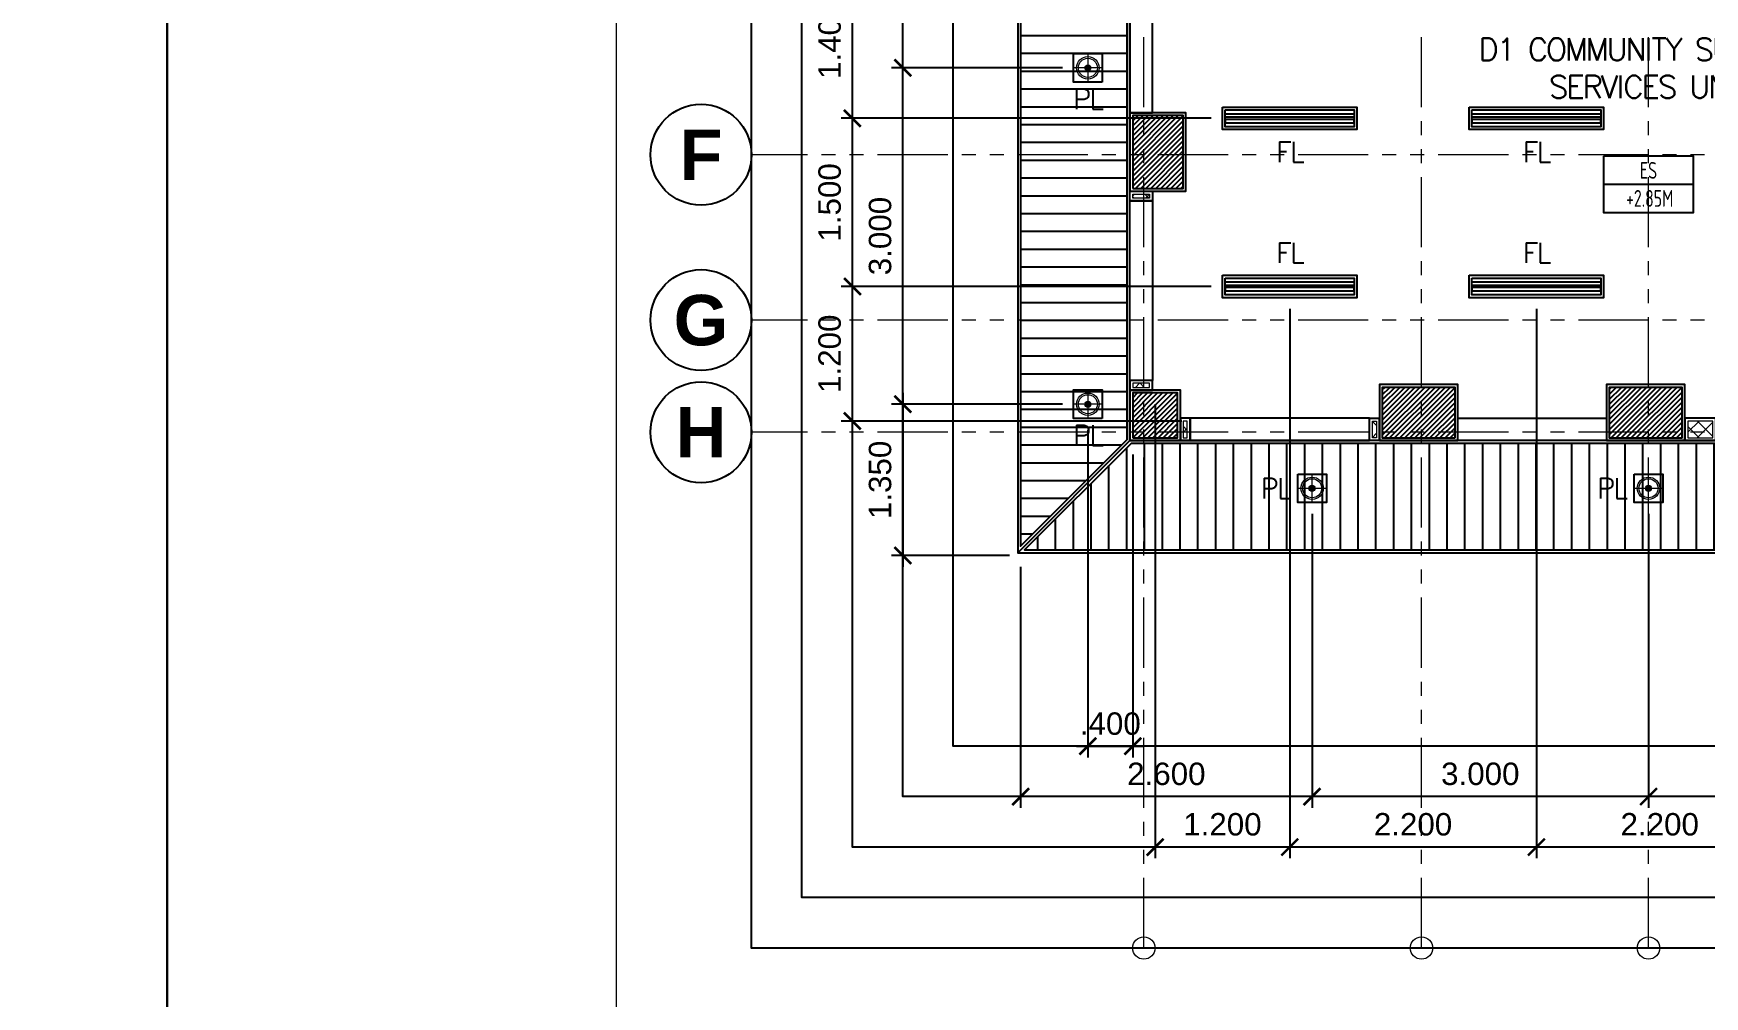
# Model space of a CAD drawing. Header units: metres. Extents: x -12400 to 1, y 0 to 106422.
# Drawn here: x -12249.06 to -12234.15, y 106331.7 to 106340.29 of the extents above; entities that cross this region are included whole.
import ezdxf
from ezdxf.enums import TextEntityAlignment as Align

# ---------------------------------------------------------------- set-up
doc = ezdxf.new("R2010")
doc.units = ezdxf.units.M
doc.header["$PDMODE"] = 35
doc.linetypes.add('CENTER', pattern=[2, 1.25, -0.25, 0.25, -0.25])
doc.linetypes.add('PHANTOM2', pattern=[1.25, 0.625, -0.125, 0.125, -0.125, 0.125, -0.125])
for name, color, linetype, lineweight in [('A-DIM-100', 8, 'Continuous', 0), ('DIM 001', 251, 'Continuous', 13), ('HATCH', 250, 'Continuous', 5), ('LAYOUT', 1, 'Continuous', 20), ('LF 001', 51, 'Continuous', 20), ('TBLOCK-BORDER-OUTSIDE', 240, 'Continuous', 0)]:
    doc.layers.add(name, color=color, linetype=linetype, lineweight=lineweight)
for name, color, linetype in [('C-SCHED', 1, 'Continuous'), ('E_FIX_LIGHT1', 2, 'Continuous'), ('lighting', 1, 'Continuous'), ('S-GRID', 155, 'Continuous'), ('stone', 15, 'Continuous'), ('txt', 2, 'Continuous')]:
    doc.layers.add(name, color=color, linetype=linetype)
doc.layers.add('GUIDELINES', color=206, linetype='Continuous', plot=False)
doc.styles.add('architxt', font='architxt.shx', dxfattribs={"width": 0.8})
doc.styles.add('DIMTXT-100', font='arial.ttf')
doc.styles.add('sans serif', font='sanssb__.ttf')
doc.styles.add('swis721', font='swiss.ttf')
doc.styles.add('T.25', font='romans.shx', dxfattribs={"height": 0.2})
doc.dimstyles.new('D-100', dxfattribs={"dimtxt": 0.2, "dimasz": 0.15, "dimexe": 0.1, "dimexo": 0.1, "dimgap": 0.1, "dimtad": 1, "dimdec": 3, "dimzin": 4, "dimdsep": 46, "dimtxsty": 'DIMTXT-100', "dimblk": 'ARCHTICK', "dimcen": 0.2, "dimdle": 0.1, "dimclrd": 8, "dimclre": 8, "dimclrt": 2, "dimadec": 0, "dimazin": 1, "dimtfac": 1, "dimtdec": 3, "dimtofl": 0, "dimtmove": 2, "dimatfit": 3, "dimfxl": 1, "dimarcsym": 0})
doc.dimstyles.new('DIM 200', dxfattribs={"dimtxt": 200, "dimasz": 1, "dimexe": 0, "dimexo": 40, "dimgap": 50, "dimtad": 1, "dimtoh": 1, "dimdec": 0, "dimlfac": 2, "dimtxsty": 'swis721', "dimblk": 'CIR', "dimcen": 0, "dimclrd": 155, "dimclre": 155, "dimclrt": 4, "dimadec": 0, "dimazin": 0, "dimtfac": 1, "dimtdec": 0, "dimtix": 1, "dimtmove": 1, "dimatfit": 3, "dimldrblk": 'CIR', "dimfxl": 0, "dimarcsym": 0})

# ---------------------------------------------------------------- blocks, each defined once
blk = doc.blocks.new('CIR')
at = {"color": 4}
blk.add_circle((0, 0), 50, dxfattribs=at)
blk = doc.blocks.new('grid_designation')
blk.add_circle((0, 500), 500)
at = {"color": 3, "style": 'sans serif'}
blk.add_attdef('A', text='', height=471, dxfattribs=at).set_placement((0, 500), align=Align.MIDDLE_CENTER)
blk = doc.blocks.new('*U1777')
at = {"layer": 'HATCH'}
h = blk.add_hatch(dxfattribs=at)
h.set_pattern_fill('ANSI37', color=256, scale=0.03, angle=-180)
h.set_pattern_definition([(225, (-0.8125000000049447, 0), (0.06735192090801863, -0.06735192090801868), []), (314.9999999999999, (-0.8125000000049447, 0), (0.06735192090801868, 0.06735192090801861), [])])
h.paths.add_polyline_path([(0.02500000000873115, 0.1749999999883585), (0.02500000000873115, 0.02499999999417923), (0.2500000000005122, 0.02499999999417923), (0.2500000000005122, 0.1749999999883585)])
blk.add_lwpolyline([(0, 0.1999999999825377), (0, 0), (0.2749999999946914, 0), (0.2749999999946914, 0.1999999999825377)], close=True)
blk.add_lwpolyline([(0.02500000000873115, 0.1749999999883585), (0.02500000000873115, 0.02499999999417923), (0.2500000000005122, 0.02499999999417923), (0.2500000000005122, 0.1749999999883585)], close=True, dxfattribs=at)
blk = doc.blocks.new('*U1772')
at = {"layer": 'HATCH'}
h = blk.add_hatch(dxfattribs=at)
h.set_pattern_fill('ANSI37', color=256, scale=0.03, angle=-180)
h.set_pattern_definition([(225, (-1.000384623513239, 0), (0.06735192090801863, -0.06735192090801868), []), (314.9999999999999, (-1.000384623513239, 0), (0.06735192090801868, 0.06735192090801861), [])])
h.paths.add_polyline_path([(0.02500000000873115, 0.1749999999883585), (0.02500000000873115, 0.02499999999417923), (0.0621153764922181, 0.02499999999417923), (0.0621153764922181, 0.1749999999883585)])
blk.add_lwpolyline([(0, 0.1999999999825377), (0, 0), (0.08711537648639733, 0), (0.08711537648639733, 0.1999999999825377)], close=True)
blk.add_lwpolyline([(0.02500000000873115, 0.1749999999883585), (0.02500000000873115, 0.02499999999417923), (0.0621153764922181, 0.02499999999417923), (0.0621153764922181, 0.1749999999883585)], close=True, dxfattribs=at)
blk = doc.blocks.new('2FCOLUMNS')
h = blk.add_hatch()
h.set_pattern_fill('ANSI31', color=8, scale=0.01)
h.set_pattern_definition([(45, (12128.21296792571, -106237.5702236537), (-0.02245064030267288, 0.02245064030267288), [])])
h.paths.add_polyline_path([(0.02499999999599822, 18.02499999999418), (0.4749999999967258, 18.02499999999418), (0.4749999999967258, 18.67500000000291), (0.02499999999599822, 18.67500000000291)])
h.paths.add_polyline_path([(4.924999999997453, 18.67500000000291), (4.924999999997453, 18.22499999999127), (4.274999999997817, 18.22499999999127), (4.274999999997817, 18.67500000000291)])
h.paths.add_polyline_path([(9.174999999997453, 18.02499999999418), (8.724999999996726, 18.02499999999418), (8.724999999996726, 18.67500000000291), (9.174999999997453, 18.67500000000291)])
h.paths.add_polyline_path([(13.42499999999745, 17.52499999999418), (13.42499999999745, 17.97500000000582), (12.77499999999782, 17.97500000000582), (12.77499999999782, 17.52499999999418)])
h.paths.add_polyline_path([(17.024999999996, 18.02499999999418), (17.47499999999673, 18.02499999999418), (17.47499999999673, 18.67500000000291), (17.024999999996, 18.67500000000291)])
h.paths.add_polyline_path([(21.274999999996, 18.67500000000291), (21.274999999996, 18.22499999999127), (21.92499999999563, 18.22499999999127), (21.92499999999563, 18.67500000000291)])
h.paths.add_polyline_path([(26.17499999999563, 18.02499999999418), (25.72499999999491, 18.02499999999418), (25.72499999999491, 18.67500000000291), (26.17499999999563, 18.67500000000291)])
h.paths.add_polyline_path([(26.17499999999563, 13.27499999999418), (25.72499999999491, 13.27499999999418), (25.72499999999491, 13.92500000000291), (26.17499999999563, 13.92500000000291)])
h.paths.add_polyline_path([(21.37499999999636, 13.27499999999418), (21.82499999999709, 13.27499999999418), (21.82499999999709, 13.92500000000291), (21.37499999999636, 13.92500000000291)])
h.paths.add_polyline_path([(17.024999999996, 13.27499999999418), (17.47499999999673, 13.27499999999418), (17.47499999999673, 13.92500000000291), (17.024999999996, 13.92500000000291)])
h.paths.add_polyline_path([(12.92499999999563, 13.27499999999418), (13.32499999999709, 13.27499999999418), (13.32499999999709, 13.67500000000291), (12.92499999999563, 13.67500000000291)])
h.paths.add_polyline_path([(9.174999999997453, 13.27499999999418), (8.724999999996726, 13.27499999999418), (8.724999999996726, 13.92500000000291), (9.174999999997453, 13.92500000000291)])
h.paths.add_polyline_path([(4.82499999999709, 13.27499999999418), (4.374999999996362, 13.27499999999418), (4.374999999996362, 13.92500000000291), (4.82499999999709, 13.92500000000291)])
h.paths.add_polyline_path([(0.02499999999599822, 13.27499999999418), (0.4749999999967258, 13.27499999999418), (0.4749999999967258, 13.92500000000291), (0.02499999999599822, 13.92500000000291)])
h.paths.add_polyline_path([(0.02499999999599822, 9.02499999999418), (0.4749999999967258, 9.02499999999418), (0.4749999999967258, 9.67500000000291), (0.02499999999599822, 9.67500000000291)])
h.paths.add_polyline_path([(9.174999999997453, 9.02499999999418), (8.724999999996726, 9.02499999999418), (8.724999999996726, 9.67500000000291), (9.174999999997453, 9.67500000000291)])
h.paths.add_polyline_path([(17.024999999996, 9.02499999999418), (17.47499999999673, 9.02499999999418), (17.47499999999673, 9.67500000000291), (17.024999999996, 9.67500000000291)])
h.paths.add_polyline_path([(26.17499999999563, 9.02499999999418), (25.72499999999491, 9.02499999999418), (25.72499999999491, 9.67500000000291), (26.17499999999563, 9.67500000000291)])
h.paths.add_polyline_path([(26.17499999999563, 4.774999999994179), (25.72499999999491, 4.774999999994179), (25.72499999999491, 5.42500000000291), (26.17499999999563, 5.42500000000291)])
h.paths.add_polyline_path([(21.82499999999709, 4.774999999994179), (21.37499999999636, 4.774999999994179), (21.37499999999636, 5.42500000000291), (21.82499999999709, 5.42500000000291)])
h.paths.add_polyline_path([(17.024999999996, 4.774999999994179), (17.47499999999673, 4.774999999994179), (17.47499999999673, 5.42500000000291), (17.024999999996, 5.42500000000291)])
h.paths.add_polyline_path([(13.32499999999709, 4.774999999994179), (12.87499999999636, 4.774999999994179), (12.87499999999636, 5.42500000000291), (13.32499999999709, 5.42500000000291)])
h.paths.add_polyline_path([(9.174999999997453, 4.774999999994179), (8.724999999996726, 4.774999999994179), (8.724999999996726, 5.42500000000291), (9.174999999997453, 5.42500000000291)])
h.paths.add_polyline_path([(4.374999999996362, 4.774999999994179), (4.82499999999709, 4.774999999994179), (4.82499999999709, 5.42500000000291), (4.374999999996362, 5.42500000000291)])
h.paths.add_polyline_path([(0.02499999999599822, 4.774999999994179), (0.4749999999967258, 4.774999999994179), (0.4749999999967258, 5.42500000000291), (0.02499999999599822, 5.42500000000291)])
h.paths.add_polyline_path([(0.02499999999599822, 2.25), (0.4749999999967258, 2.25), (0.4749999999967258, 2.900000000008731), (0.02499999999599822, 2.900000000008731)])
h.paths.add_polyline_path([(0.0249999999996362, 0.02499999999417923), (0.4250000000010914, 0.02499999999417923), (0.4250000000010914, 0.4250000000029104), (0.0249999999996362, 0.4250000000029104)])
h.paths.add_polyline_path([(2.899999999997817, 0.02500000000873115), (2.899999999997817, 0.4750000000203727), (2.249999999998181, 0.4750000000203727), (2.249999999998181, 0.02500000000873115)])
h.paths.add_polyline_path([(4.924999999997453, 0.02500000000873115), (4.924999999997453, 0.4750000000203727), (4.274999999997817, 0.4750000000203727), (4.274999999997817, 0.02500000000873115)])
h.paths.add_polyline_path([(9.174999999997453, 0.02500000000873115), (8.724999999996726, 0.02500000000873115), (8.724999999996726, 0.6750000000174623), (9.174999999997453, 0.6750000000174623)])
h.paths.add_polyline_path([(13.42499999999745, 1.025000000008731), (13.42499999999745, 1.475000000020373), (12.77499999999782, 1.475000000020373), (12.77499999999782, 1.025000000008731)])
h.paths.add_polyline_path([(17.024999999996, 0.02500000000873115), (17.47499999999673, 0.02500000000873115), (17.47499999999673, 0.6750000000174623), (17.024999999996, 0.6750000000174623)])
h.paths.add_polyline_path([(21.274999999996, 0.02500000000873115), (21.274999999996, 0.4750000000203727), (21.92499999999563, 0.4750000000203727), (21.92499999999563, 0.02500000000873115)])
h.paths.add_polyline_path([(26.17499999999563, 0.02500000000873115), (25.72499999999491, 0.02500000000873115), (25.72499999999491, 0.6750000000174623), (26.17499999999563, 0.6750000000174623)])
at = {"color": 7}
for points in [[(-3.637978807091713e-12, 2.225000000005821), (0.499999999996362, 2.225000000005821), (0.499999999996362, 2.92500000000291), (-3.637978807091713e-12, 2.92500000000291)], [(0, 0), (0.4500000000007276, 0), (0.4500000000007276, 0.4499999999970896), (0, 0.4499999999970896)], [(2.924999999997453, 1.455191522836685e-11), (2.924999999997453, 0.5000000000145519), (2.224999999996726, 0.5000000000145519), (2.224999999996726, 1.455191522836685e-11)], [(4.94999999999709, 1.455191522836685e-11), (4.94999999999709, 0.5000000000145519), (4.249999999996362, 0.5000000000145519), (4.249999999996362, 1.455191522836685e-11)]]:
    blk.add_lwpolyline(points, close=True, dxfattribs=at)
at = {"layer": 'stone', "color": 5}
for points in [[(0.02499999999599822, 2.25), (0.4749999999967258, 2.25), (0.4749999999967258, 2.900000000008731), (0.02499999999599822, 2.900000000008731)], [(2.899999999997817, 0.02500000000873115), (2.899999999997817, 0.4750000000203727), (2.249999999998181, 0.4750000000203727), (2.249999999998181, 0.02500000000873115)], [(4.924999999997453, 0.02500000000873115), (4.924999999997453, 0.4750000000203727), (4.274999999997817, 0.4750000000203727), (4.274999999997817, 0.02500000000873115)], [(0.0249999999996362, 0.02499999999417923), (0.4250000000010914, 0.02499999999417923), (0.4250000000010914, 0.4250000000029104), (0.0249999999996362, 0.4250000000029104)]]:
    blk.add_lwpolyline(points, close=True, dxfattribs=at)
blk = doc.blocks.new('LEDPENDANTLT')
at = {"color": 1}
for points in [[(0, 0.1999999999970896), (1.200000000000728, 0.1999999999970896), (1.200000000000728, 0), (0, 0)], [(0.02499999999417923, 0.1750000000029104), (1.175000000006548, 0.1750000000029104), (1.175000000006548, 0.02499999999417923), (0.02499999999417923, 0.02499999999417923)]]:
    blk.add_lwpolyline(points, close=True, dxfattribs=at)
at = {"color": 2}
for points in [[(1.174999999995634, 0.1100000000005821), (0.02499999999417923, 0.1100000000005821), (0.02499999999417923, 0.1399999999994179), (1.174999999995634, 0.1399999999994179)], [(1.174999999995634, 0.09000000001105946), (0.02499999999417923, 0.09000000001105946), (0.02499999999417923, 0.06000000001222361), (1.174999999995634, 0.06000000001222361)]]:
    blk.add_lwpolyline(points, close=True, dxfattribs=at)
blk = doc.blocks.new('L1')
at = {"layer": 'LF 001', "lineweight": 20, "ltscale": 1500}
h = blk.add_hatch(color=256, dxfattribs=at)
edge = h.paths.add_edge_path()
edge.add_arc((1.13686837721616e-13, -1.13686837721616e-13), 0.0318958546358772, 0, 360)
at = {"layer": 'LF 001', "ltscale": 1500}
blk.add_lwpolyline([(-0.09999999999990905, -1.13686837721616e-13, -1), (0.1000000000000227, -1.13686837721616e-13, -1)], format="xyb", close=True, dxfattribs=at)
at = {"layer": 'LF 001', "color": 76, "lineweight": 18, "ltscale": 1500}
for points in [[(1.13686837721616e-13, 0.1499999999997499), (1.13686837721616e-13, -0.1500000000000909)], [(-0.1499999999999773, -1.13686837721616e-13), (0.1500000000000909, -1.13686837721616e-13)]]:
    blk.add_lwpolyline(points, dxfattribs=at)
at = {"layer": 'LF 001', "lineweight": 20, "ltscale": 1500}
blk.add_circle((1.13686837721616e-13, -1.13686837721616e-13), 0.0318958546358772, dxfattribs=at)
blk = doc.blocks.new('LO')
at = {"layer": 'LAYOUT', "xscale": 1000, "yscale": 1000, "zscale": 1000}
blk.add_blockref('L1', (0, 0), dxfattribs=at)
blk = doc.blocks.new('*U1960')
at = {"layer": 'LF 001', "ltscale": 1500}
blk.add_circle((0, -3.995415109869782e-14), 0.0998520709958535, dxfattribs=at)
at = {"layer": 'lighting', "xscale": 0.0008492979043710491, "yscale": 0.0008492979043710491, "zscale": 0.0008492979043710491}
blk.add_blockref('LO', (0, -3.995415109869782e-14), dxfattribs=at)
blk = doc.blocks.new('RCP_2F')
h = blk.add_hatch()
h.set_pattern_fill('ANSI31', color=8, scale=0.05, angle=135)
h.set_pattern_definition([(180, (0, 0), (-1.387778780781446e-17, -0.15875), [])])
h.paths.add_polyline_path([(-12128.23796792571, 106309.9525612784), (-12129.18796792572, 106310.9025612784), (-12129.18796792572, 106290.3232719565), (-12128.23796792571, 106291.2732719565)])
h = blk.add_hatch()
h.set_pattern_fill('ANSI31', color=8, scale=0.05, angle=45)
h.set_pattern_definition([(90, (0, 0), (-0.15875, 0), [])])
h.paths.add_polyline_path([(-12119.03796792571, 106291.2379166175), (-12128.20261258666, 106291.2379166174), (-12129.15261258667, 106290.2879166174), (-12119.03796792571, 106290.2879166174)])
at = {"color": 1}
for points in [[(-12128.21296792572, 106309.9629166174), (-12129.21296792572, 106310.9629166174), (-12129.21296792572, 106290.2629166174), (-12128.21296792571, 106291.2629166174)], [(-12128.21296792572, 106294.1879166174), (-12128.01296792573, 106294.1879166174), (-12128.01296792573, 106296.0129166174), (-12128.21296792572, 106296.0129166174)], [(-12128.46057324005, 106294.4605219318), (-12128.71536261136, 106294.4605219318), (-12128.71536261136, 106294.7153113031), (-12128.46057324005, 106294.7153113031)], [(-12128.21296792572, 106293.4004166178), (-12128.01296792573, 106293.4004166178), (-12128.01296792573, 106291.8004166164), (-12128.21296792572, 106291.8004166164)], [(-12128.46057324005, 106291.4605219318), (-12128.71536261136, 106291.4605219318), (-12128.71536261136, 106291.7153113031), (-12128.46057324005, 106291.7153113031)], [(-12127.67585254923, 106291.2629166174), (-12126.07585254782, 106291.2629166174), (-12126.07585254782, 106291.4629166174), (-12127.67585254923, 106291.4629166174)], [(-12123.96296792572, 106291.2629166174), (-12125.28796792571, 106291.2629166174), (-12125.28796792571, 106291.4629166174), (-12123.96296792572, 106291.4629166174)], [(-12126.71536261137, 106290.9653113031), (-12126.46057324006, 106290.9653113031), (-12126.46057324006, 106290.7105219318), (-12126.71536261137, 106290.7105219318)], [(-12123.71536261137, 106290.9653113031), (-12123.46057324006, 106290.9653113031), (-12123.46057324006, 106290.7105219318), (-12123.71536261137, 106290.7105219318)]]:
    blk.add_lwpolyline(points, close=True, dxfattribs=at)
at = {"color": 8}
for points in [[(-12128.23796792571, 106309.9525612784), (-12129.18796792572, 106310.9025612784), (-12129.18796792572, 106290.3232719565), (-12128.23796792571, 106291.2732719565)], [(-12119.03796792571, 106291.2379166175), (-12128.20261258666, 106291.2379166174), (-12129.15261258667, 106290.2879166174), (-12119.03796792571, 106290.2879166174)]]:
    blk.add_lwpolyline(points, close=True, dxfattribs=at)
at = {"color": 1}
for points in [[(-12128.21296792571, 106291.2629166174), (-12129.21296792572, 106290.2629166174)], [(-12119.01296792572, 106291.2629166174), (-12128.21296792571, 106291.2629166174), (-12129.21296792572, 106290.2629166174), (-12119.01296792572, 106290.2629166174), (-12119.01296792572, 106291.2629166174)]]:
    blk.add_lwpolyline(points, dxfattribs=at)
for name, p in [('2FCOLUMNS', (-12128.21296792571, 106291.2629166174)), ('LEDPENDANTLT', (-12127.38796792574, 106294.0379166174)), ('LEDPENDANTLT', (-12125.18796792574, 106294.0379166174)), ('LEDPENDANTLT', (-12127.38796792574, 106292.5379166174)), ('LEDPENDANTLT', (-12125.18796792574, 106292.5379166174)), ('*U1772', (-12127.76296792572, 106291.2629166174)), ('*U1777', (-12123.26296792572, 106291.2629166174))]:
    blk.add_blockref(name, p)
at = {"xscale": -1, "rotation": 90}
blk.add_blockref('*U1772', (-12128.01296792573, 106293.4875319943), dxfattribs=at)
at = {"rotation": 90}
blk.add_blockref('*U1772', (-12128.01296792573, 106291.7133012399), dxfattribs=at)
at = {"xscale": -1}
blk.add_blockref('*U1772', (-12125.98873717133, 106291.2629166174), dxfattribs=at)
at = {"layer": 'E_FIX_LIGHT1'}
for p, rotation in [((-12128.58796792571, 106294.5879166174), 270), ((-12128.58796792571, 106291.5879166174), 270), ((-12126.58796792571, 106290.8379166174), 90), ((-12123.58796792571, 106290.8379166174), 90)]:
    blk.add_blockref('*U1960', p, dxfattribs=dict(at, rotation=rotation))
at = {"layer": 'txt', "color": 6, "linetype": 'Continuous', "char_height": 0.18, "attachment_point": 5, "style": 'T.25'}
for s, insert in [('{\\T0.9;PL}', (-12128.58796792571, 106294.3105219318)), ('{\\T0.9;FL}', (-12126.78796792574, 106293.8379166174)), ('{\\T0.9;FL}', (-12124.58796792574, 106293.8379166174)), ('{\\T0.9;FL}', (-12126.78796792574, 106292.9379166174)), ('{\\T0.9;FL}', (-12124.58796792574, 106292.9379166175)), ('{\\T0.9;PL}', (-12128.58796792571, 106291.3105219318)), ('{\\T0.9;PL}', (-12126.91536261137, 106290.8379166174)), ('{\\T0.9;PL}', (-12123.91536261137, 106290.8379166174))]:
    blk.add_mtext_dynamic_manual_height_columns(s, width=0.6453045245441018, gutter_width=0.001, heights=[0], dxfattribs=dict(at, insert=insert))
blk = doc.blocks.new('_ArchTick')
at = {"color": 0, "linetype": 'ByBlock', "const_width": 0.15}
blk.add_lwpolyline([(-0.5, -0.5), (0.5, 0.5)], dxfattribs=at)
blk = doc.blocks.new('*D700')
at = {"layer": 'DEFPOINTS', "color": 0, "transparency": 16777216}
for p in [(-12235.65441529416, 106337.9365394432), (-12233.45441529416, 106337.9365394432), (-12235.65441529416, 106333.0365394432)]:
    blk.add_point(p, dxfattribs=at)
at = {"layer": 'DIM 001', "color": 8, "lineweight": -2, "transparency": 16777216}
for p, q in [((-12235.65441529416, 106337.8365394432), (-12235.65441529416, 106332.9365394432)), ((-12233.45441529416, 106337.8365394432), (-12233.45441529416, 106332.9365394432)), ((-12233.35441529416, 106333.0365394432), (-12235.75441529416, 106333.0365394432))]:
    blk.add_line(p, q, dxfattribs=at)
at = {"layer": 'DIM 001', "color": 8, "lineweight": -2, "transparency": 16777216, "xscale": 0.15, "yscale": 0.15, "zscale": 0.15, "rotation": 180}
blk.add_blockref('_ArchTick', (-12235.65441529416, 106333.0365394432), dxfattribs=at)
at = {"layer": 'DIM 001', "color": 8, "lineweight": -2, "transparency": 16777216, "xscale": 0.15, "yscale": 0.15, "zscale": 0.15}
blk.add_blockref('_ArchTick', (-12233.45441529416, 106333.0365394432), dxfattribs=at)
at = {"layer": 'DIM 001', "color": 2, "transparency": 16777216, "insert": (-12234.55441529416, 106333.2386540407), "char_height": 0.2, "attachment_point": 5, "style": 'DIMTXT-100'}
blk.add_mtext('2.200', dxfattribs=at)
blk = doc.blocks.new('*D701')
at = {"layer": 'DEFPOINTS', "color": 0, "transparency": 16777216}
for p in [(-12237.85441529416, 106337.9365394432), (-12235.65441529416, 106337.9365394432), (-12237.85441529416, 106333.0365394432)]:
    blk.add_point(p, dxfattribs=at)
at = {"layer": 'DIM 001', "color": 8, "lineweight": -2, "transparency": 16777216}
for p, q in [((-12237.85441529416, 106337.8365394432), (-12237.85441529416, 106332.9365394432)), ((-12235.65441529416, 106337.8365394432), (-12235.65441529416, 106332.9365394432)), ((-12235.55441529416, 106333.0365394432), (-12237.95441529416, 106333.0365394432))]:
    blk.add_line(p, q, dxfattribs=at)
at = {"layer": 'DIM 001', "color": 8, "lineweight": -2, "transparency": 16777216, "xscale": 0.15, "yscale": 0.15, "zscale": 0.15, "rotation": 180}
blk.add_blockref('_ArchTick', (-12237.85441529416, 106333.0365394432), dxfattribs=at)
at = {"layer": 'DIM 001', "color": 8, "lineweight": -2, "transparency": 16777216, "xscale": 0.15, "yscale": 0.15, "zscale": 0.15}
blk.add_blockref('_ArchTick', (-12235.65441529416, 106333.0365394432), dxfattribs=at)
at = {"layer": 'DIM 001', "color": 2, "transparency": 16777216, "insert": (-12236.75441529416, 106333.2386540407), "char_height": 0.2, "attachment_point": 5, "style": 'DIMTXT-100'}
blk.add_mtext('2.200', dxfattribs=at)
blk = doc.blocks.new('*D702')
at = {"layer": 'DEFPOINTS', "color": 0, "transparency": 16777216}
for p in [(-12237.85441529416, 106337.9365394432), (-12239.05441529416, 106337.0869240656), (-12239.05441529416, 106333.0365394432)]:
    blk.add_point(p, dxfattribs=at)
at = {"layer": 'DIM 001', "color": 8, "lineweight": -2, "transparency": 16777216}
for p, q in [((-12237.85441529416, 106337.8365394432), (-12237.85441529416, 106332.9365394432)), ((-12239.05441529416, 106336.9869240656), (-12239.05441529416, 106332.9365394432)), ((-12237.75441529416, 106333.0365394432), (-12239.15441529416, 106333.0365394432))]:
    blk.add_line(p, q, dxfattribs=at)
at = {"layer": 'DIM 001', "color": 8, "lineweight": -2, "transparency": 16777216, "xscale": 0.15, "yscale": 0.15, "zscale": 0.15, "rotation": 180}
blk.add_blockref('_ArchTick', (-12239.05441529416, 106333.0365394432), dxfattribs=at)
at = {"layer": 'DIM 001', "color": 8, "lineweight": -2, "transparency": 16777216, "xscale": 0.15, "yscale": 0.15, "zscale": 0.15}
blk.add_blockref('_ArchTick', (-12237.85441529416, 106333.0365394432), dxfattribs=at)
at = {"layer": 'DIM 001', "color": 2, "transparency": 16777216, "insert": (-12238.45441529416, 106333.2386540407), "char_height": 0.2, "attachment_point": 5, "style": 'DIMTXT-100'}
blk.add_mtext('1.200', dxfattribs=at)
blk = doc.blocks.new('*D703')
at = {"layer": 'DEFPOINTS', "color": 0, "transparency": 16777216}
for p in [(-12241.75441529414, 106338.0365394432), (-12238.45441529417, 106338.0365394432), (-12238.71729991766, 106336.8365394432)]:
    blk.add_point(p, dxfattribs=at)
at = {"layer": 'DIM 001', "color": 8, "lineweight": -2, "transparency": 16777216}
for p, q in [((-12238.55441529417, 106338.0365394432), (-12241.85441529414, 106338.0365394432)), ((-12241.75441529414, 106336.7365394432), (-12241.75441529414, 106338.1365394432)), ((-12238.81729991766, 106336.8365394432), (-12241.85441529414, 106336.8365394432))]:
    blk.add_line(p, q, dxfattribs=at)
at = {"layer": 'DIM 001', "color": 8, "lineweight": -2, "transparency": 16777216, "xscale": 0.15, "yscale": 0.15, "zscale": 0.15}
for p, rotation in [((-12241.75441529414, 106338.0365394432), 90), ((-12241.75441529414, 106336.8365394432), 270)]:
    blk.add_blockref('_ArchTick', p, dxfattribs=dict(at, rotation=rotation))
at = {"layer": 'DIM 001', "color": 2, "transparency": 16777216, "insert": (-12241.95652989165, 106337.4365394432), "char_height": 0.2, "attachment_point": 5, "rotation": 90, "style": 'DIMTXT-100'}
blk.add_mtext('1.200', dxfattribs=at)
blk = doc.blocks.new('*D704')
at = {"layer": 'DEFPOINTS', "color": 0, "transparency": 16777216}
for p in [(-12241.75441529415, 106339.5365394432), (-12238.45441529417, 106339.5365394432), (-12238.45441529417, 106338.0365394432)]:
    blk.add_point(p, dxfattribs=at)
at = {"layer": 'DIM 001', "color": 8, "lineweight": -2, "transparency": 16777216}
for p, q in [((-12238.55441529417, 106339.5365394432), (-12241.85441529415, 106339.5365394432)), ((-12241.75441529415, 106337.9365394432), (-12241.75441529415, 106339.6365394432)), ((-12238.55441529417, 106338.0365394432), (-12241.85441529415, 106338.0365394432))]:
    blk.add_line(p, q, dxfattribs=at)
at = {"layer": 'DIM 001', "color": 8, "lineweight": -2, "transparency": 16777216, "xscale": 0.15, "yscale": 0.15, "zscale": 0.15}
for p, rotation in [((-12241.75441529415, 106339.5365394432), 90), ((-12241.75441529415, 106338.0365394432), 270)]:
    blk.add_blockref('_ArchTick', p, dxfattribs=dict(at, rotation=rotation))
at = {"layer": 'DIM 001', "color": 2, "transparency": 16777216, "insert": (-12241.95652989166, 106338.7865394432), "char_height": 0.2, "attachment_point": 5, "rotation": 90, "style": 'DIMTXT-100'}
blk.add_mtext('1.500', dxfattribs=at)
blk = doc.blocks.new('*D705')
at = {"layer": 'DEFPOINTS', "color": 0, "transparency": 16777216}
for p in [(-12241.75441529415, 106340.9365394432), (-12237.95441529416, 106340.9365394432), (-12238.45441529417, 106339.5365394432)]:
    blk.add_point(p, dxfattribs=at)
at = {"layer": 'DIM 001', "color": 8, "lineweight": -2, "transparency": 16777216}
for p, q in [((-12241.75441529415, 106339.4365394432), (-12241.75441529415, 106341.0365394432)), ((-12238.05441529416, 106340.9365394432), (-12241.85441529415, 106340.9365394432)), ((-12238.55441529417, 106339.5365394432), (-12241.85441529415, 106339.5365394432))]:
    blk.add_line(p, q, dxfattribs=at)
at = {"layer": 'DIM 001', "color": 8, "lineweight": -2, "transparency": 16777216, "xscale": 0.15, "yscale": 0.15, "zscale": 0.15}
for p, rotation in [((-12241.75441529415, 106340.9365394432), 90), ((-12241.75441529415, 106339.5365394432), 270)]:
    blk.add_blockref('_ArchTick', p, dxfattribs=dict(at, rotation=rotation))
at = {"layer": 'DIM 001', "color": 2, "transparency": 16777216, "insert": (-12241.95652989167, 106340.2365394432), "char_height": 0.2, "attachment_point": 5, "rotation": 90, "style": 'DIMTXT-100'}
blk.add_mtext('1.400', dxfattribs=at)
blk = doc.blocks.new('*D772')
at = {"layer": 'DEFPOINTS', "color": 0, "transparency": 16777216}
for p in [(-12241.30441529414, 106339.9865394432), (-12239.78180997979, 106339.9865394432), (-12239.78180997979, 106336.9865394432)]:
    blk.add_point(p, dxfattribs=at)
at = {"layer": 'DIM 001', "color": 8, "lineweight": -2, "transparency": 16777216}
for p, q in [((-12239.88180997979, 106339.9865394432), (-12241.40441529414, 106339.9865394432)), ((-12241.30441529414, 106336.8865394432), (-12241.30441529414, 106340.0865394432)), ((-12239.88180997979, 106336.9865394432), (-12241.40441529414, 106336.9865394432))]:
    blk.add_line(p, q, dxfattribs=at)
at = {"layer": 'DIM 001', "color": 8, "lineweight": -2, "transparency": 16777216, "xscale": 0.15, "yscale": 0.15, "zscale": 0.15}
for p, rotation in [((-12241.30441529414, 106339.9865394432), 90), ((-12241.30441529414, 106336.9865394432), 270)]:
    blk.add_blockref('_ArchTick', p, dxfattribs=dict(at, rotation=rotation))
at = {"layer": 'DIM 001', "color": 2, "transparency": 16777216, "insert": (-12241.50659810448, 106338.4865394432), "char_height": 0.2, "attachment_point": 5, "rotation": 90, "style": 'DIMTXT-100'}
blk.add_mtext('3.000', dxfattribs=at)
blk = doc.blocks.new('*D773')
at = {"layer": 'DEFPOINTS', "color": 0, "transparency": 16777216}
for p in [(-12241.30441529415, 106342.9865394432), (-12239.78180997979, 106342.9865394432), (-12239.78180997979, 106339.9865394432)]:
    blk.add_point(p, dxfattribs=at)
at = {"layer": 'DIM 001', "color": 8, "lineweight": -2, "transparency": 16777216}
for p, q in [((-12241.30441529415, 106339.8865394432), (-12241.30441529415, 106343.0865394432)), ((-12239.88180997979, 106342.9865394432), (-12241.40441529415, 106342.9865394432)), ((-12239.88180997979, 106339.9865394432), (-12241.40441529415, 106339.9865394432))]:
    blk.add_line(p, q, dxfattribs=at)
at = {"layer": 'DIM 001', "color": 8, "lineweight": -2, "transparency": 16777216, "xscale": 0.15, "yscale": 0.15, "zscale": 0.15}
for p, rotation in [((-12241.30441529415, 106342.9865394432), 90), ((-12241.30441529415, 106339.9865394432), 270)]:
    blk.add_blockref('_ArchTick', p, dxfattribs=dict(at, rotation=rotation))
at = {"layer": 'DIM 001', "color": 2, "transparency": 16777216, "insert": (-12241.50659810448, 106341.4865394432), "char_height": 0.2, "attachment_point": 5, "rotation": 90, "style": 'DIMTXT-100'}
blk.add_mtext('3.000', dxfattribs=at)
blk = doc.blocks.new('*D779')
at = {"layer": 'DEFPOINTS', "color": 0, "transparency": 16777216}
for p in [(-12239.78180997979, 106336.9865394432), (-12241.30441529415, 106335.6365394433), (-12240.25441529414, 106335.6365394433)]:
    blk.add_point(p, dxfattribs=at)
at = {"layer": 'DIM 001', "color": 8, "lineweight": -2, "transparency": 16777216}
for p, q in [((-12239.88180997979, 106336.9865394432), (-12241.40441529415, 106336.9865394432)), ((-12241.30441529415, 106337.0865394432), (-12241.30441529415, 106335.5365394432)), ((-12240.35441529414, 106335.6365394433), (-12241.40441529415, 106335.6365394433))]:
    blk.add_line(p, q, dxfattribs=at)
at = {"layer": 'DIM 001', "color": 8, "lineweight": -2, "transparency": 16777216, "xscale": 0.15, "yscale": 0.15, "zscale": 0.15}
for p, rotation in [((-12241.30441529415, 106336.9865394432), 90), ((-12241.30441529415, 106335.6365394433), 270)]:
    blk.add_blockref('_ArchTick', p, dxfattribs=dict(at, rotation=rotation))
at = {"layer": 'DIM 001', "color": 2, "transparency": 16777216, "insert": (-12241.50659810449, 106336.3115394432), "char_height": 0.2, "attachment_point": 5, "rotation": 90, "style": 'DIMTXT-100'}
blk.add_mtext('1.350', dxfattribs=at)
blk = doc.blocks.new('*D787')
at = {"layer": 'DEFPOINTS', "color": 0, "transparency": 16777216}
for p in [(-12234.65441529414, 106336.1091447575), (-12231.65441529414, 106336.1091447575), (-12234.65441529414, 106333.4865394432)]:
    blk.add_point(p, dxfattribs=at)
at = {"layer": 'DIM 001', "color": 8, "lineweight": -2, "transparency": 16777216}
for p, q in [((-12234.65441529414, 106336.0091447575), (-12234.65441529414, 106333.3865394432)), ((-12231.65441529414, 106336.0091447575), (-12231.65441529414, 106333.3865394432)), ((-12231.55441529414, 106333.4865394432), (-12234.75441529414, 106333.4865394432))]:
    blk.add_line(p, q, dxfattribs=at)
at = {"layer": 'DIM 001', "color": 8, "lineweight": -2, "transparency": 16777216, "xscale": 0.15, "yscale": 0.15, "zscale": 0.15, "rotation": 180}
blk.add_blockref('_ArchTick', (-12234.65441529414, 106333.4865394432), dxfattribs=at)
at = {"layer": 'DIM 001', "color": 8, "lineweight": -2, "transparency": 16777216, "xscale": 0.15, "yscale": 0.15, "zscale": 0.15}
blk.add_blockref('_ArchTick', (-12231.65441529414, 106333.4865394432), dxfattribs=at)
at = {"layer": 'DIM 001', "color": 2, "transparency": 16777216, "insert": (-12233.15441529414, 106333.6887222536), "char_height": 0.2, "attachment_point": 5, "style": 'DIMTXT-100'}
blk.add_mtext('3.000', dxfattribs=at)
blk = doc.blocks.new('*D788')
at = {"layer": 'DEFPOINTS', "color": 0, "transparency": 16777216}
for p in [(-12237.65441529414, 106336.1091447575), (-12234.65441529414, 106336.1091447575), (-12237.65441529414, 106333.4865394432)]:
    blk.add_point(p, dxfattribs=at)
at = {"layer": 'DIM 001', "color": 8, "lineweight": -2, "transparency": 16777216}
for p, q in [((-12237.65441529414, 106336.0091447575), (-12237.65441529414, 106333.3865394432)), ((-12234.65441529414, 106336.0091447575), (-12234.65441529414, 106333.3865394432)), ((-12234.55441529414, 106333.4865394432), (-12237.75441529414, 106333.4865394432))]:
    blk.add_line(p, q, dxfattribs=at)
at = {"layer": 'DIM 001', "color": 8, "lineweight": -2, "transparency": 16777216, "xscale": 0.15, "yscale": 0.15, "zscale": 0.15, "rotation": 180}
blk.add_blockref('_ArchTick', (-12237.65441529414, 106333.4865394432), dxfattribs=at)
at = {"layer": 'DIM 001', "color": 8, "lineweight": -2, "transparency": 16777216, "xscale": 0.15, "yscale": 0.15, "zscale": 0.15}
blk.add_blockref('_ArchTick', (-12234.65441529414, 106333.4865394432), dxfattribs=at)
at = {"layer": 'DIM 001', "color": 2, "transparency": 16777216, "insert": (-12236.15441529414, 106333.6887222536), "char_height": 0.2, "attachment_point": 5, "style": 'DIMTXT-100'}
blk.add_mtext('3.000', dxfattribs=at)
blk = doc.blocks.new('*D789')
at = {"layer": 'DEFPOINTS', "color": 0, "transparency": 16777216}
for p in [(-12237.65441529414, 106336.1091447575), (-12240.25441529414, 106335.6365394432), (-12240.25441529414, 106333.4865394432)]:
    blk.add_point(p, dxfattribs=at)
at = {"layer": 'DIM 001', "color": 8, "lineweight": -2, "transparency": 16777216}
for p, q in [((-12237.65441529414, 106336.0091447575), (-12237.65441529414, 106333.3865394432)), ((-12240.25441529414, 106335.5365394432), (-12240.25441529414, 106333.3865394432)), ((-12237.55441529414, 106333.4865394432), (-12240.35441529414, 106333.4865394432))]:
    blk.add_line(p, q, dxfattribs=at)
at = {"layer": 'DIM 001', "color": 8, "lineweight": -2, "transparency": 16777216, "xscale": 0.15, "yscale": 0.15, "zscale": 0.15, "rotation": 180}
blk.add_blockref('_ArchTick', (-12240.25441529414, 106333.4865394432), dxfattribs=at)
at = {"layer": 'DIM 001', "color": 8, "lineweight": -2, "transparency": 16777216, "xscale": 0.15, "yscale": 0.15, "zscale": 0.15}
blk.add_blockref('_ArchTick', (-12237.65441529414, 106333.4865394432), dxfattribs=at)
at = {"layer": 'DIM 001', "color": 2, "transparency": 16777216, "insert": (-12238.95441529414, 106333.6886540407), "char_height": 0.2, "attachment_point": 5, "style": 'DIMTXT-100'}
blk.add_mtext('2.600', dxfattribs=at)
blk = doc.blocks.new('*D790')
at = {"layer": 'DEFPOINTS', "color": 0, "transparency": 16777216}
for p in [(-12239.65441529413, 106336.8591447575), (-12239.25441529414, 106336.6365394432), (-12239.25441529414, 106333.9365394432)]:
    blk.add_point(p, dxfattribs=at)
at = {"layer": 'DIM 001', "color": 8, "lineweight": -2, "transparency": 16777216}
for p, q in [((-12239.65441529413, 106336.7591447575), (-12239.65441529413, 106333.8365394432)), ((-12239.25441529414, 106336.5365394432), (-12239.25441529414, 106333.8365394432)), ((-12239.75441529413, 106333.9365394432), (-12239.15441529414, 106333.9365394432))]:
    blk.add_line(p, q, dxfattribs=at)
at = {"layer": 'DIM 001', "color": 8, "lineweight": -2, "transparency": 16777216, "xscale": 0.15, "yscale": 0.15, "zscale": 0.15, "rotation": 180}
blk.add_blockref('_ArchTick', (-12239.65441529413, 106333.9365394432), dxfattribs=at)
at = {"layer": 'DIM 001', "color": 8, "lineweight": -2, "transparency": 16777216, "xscale": 0.15, "yscale": 0.15, "zscale": 0.15}
blk.add_blockref('_ArchTick', (-12239.25441529414, 106333.9365394432), dxfattribs=at)
at = {"layer": 'DIM 001', "color": 2, "transparency": 16777216, "insert": (-12239.45441529413, 106334.1365394432), "char_height": 0.2, "attachment_point": 5, "style": 'DIMTXT-100'}
blk.add_mtext('.400', dxfattribs=at)
blk = doc.blocks.new('*D1524')
at = {"layer": 'DEFPOINTS', "color": 0, "transparency": 16777216}
for p in [(-12298.64187663414, 106345.9544916112), (-12298.64187663414, 106345.9544916112), (0.5999999999949068, 0.07500000001164153)]:
    blk.add_point(p, dxfattribs=at)
at = {"layer": 'DIM 001', "color": 8, "lineweight": -2, "transparency": 16777216}
for p, q in [((0.5999999999949068, 0.1750000000116415), (0.6000000000014186, 106346.0544916112)), ((0.7000000000014186, 106345.9544916112), (-12298.74187663415, 106345.9544916112))]:
    blk.add_line(p, q, dxfattribs=at)
at = {"layer": 'DIM 001', "color": 8, "lineweight": -2, "transparency": 16777216, "xscale": 0.15, "yscale": 0.15, "zscale": 0.15, "rotation": 180}
blk.add_blockref('_ArchTick', (-12298.64187663414, 106345.9544916112), dxfattribs=at)
at = {"layer": 'DIM 001', "color": 8, "lineweight": -2, "transparency": 16777216, "xscale": 0.15, "yscale": 0.15, "zscale": 0.15}
blk.add_blockref('_ArchTick', (0.6000000000014186, 106345.9544916112), dxfattribs=at)
at = {"layer": 'DIM 001', "color": 2, "transparency": 16777216, "insert": (-6149.020938317071, 106346.1566062088), "char_height": 0.2, "attachment_point": 5, "style": 'DIMTXT-100'}
blk.add_mtext('12299.242', dxfattribs=at)
blk = doc.blocks.new('A$Ceba0e023')
at = {"layer": 'DEFPOINTS'}
for p, q in [((9.094947017729282e-13, 0), (9.094947017729282e-13, 50.93368421075866)), ((76.19999999988067, 50.93368421075866), (76.19999999988067, 0))]:
    blk.add_line(p, q, dxfattribs=at)
at = {"layer": 'TBLOCK-BORDER-OUTSIDE'}
blk.add_line((4.010526315688367, 2.506578947941307), (4.010526315688367, 48.42710526427254), dxfattribs=at)
blk.add_lwpolyline([(73.69342105253327, 2.506578948481547), (4.010526315688367, 2.506578948481547), (4.010526315688367, 48.42710526427254), (73.69342105253327, 48.42710526427254)], close=True, dxfattribs=at)
blk = doc.blocks.new('GRID1')
at = {"layer": 'S-GRID', "color": 155, "linetype": 'CENTER'}
ref = blk.add_blockref('grid_designation', (-12164.20441529414, 106391.3952236537), dxfattribs=dict(at, xscale=0.0009000000000000002, yscale=0.0009000000000000002, zscale=0.0009000000000000002))
ref.add_attrib('A', 'F', dxfattribs={"layer": '0', "color": 3, "height": 0.45, "style": 'sans serif'}).set_placement((-12164.20441529414, 106391.8452236537), align=Align.MIDDLE_CENTER)
ref = blk.add_blockref('grid_designation', (-12164.20441529411, 106389.9202236538), dxfattribs=dict(at, xscale=0.0009000000000000002, yscale=0.0009000000000000002, zscale=0.0009000000000000002))
ref.add_attrib('A', 'G', dxfattribs={"layer": '0', "color": 3, "height": 0.45, "style": 'sans serif'}).set_placement((-12164.20441529411, 106390.3702236538), align=Align.MIDDLE_CENTER)
ref = blk.add_blockref('grid_designation', (-12164.20441529414, 106388.9202236537), dxfattribs=dict(at, xscale=0.0009000000000000002, yscale=0.0009000000000000002, zscale=0.0009000000000000002))
ref.add_attrib('A', 'H', dxfattribs={"layer": '0', "color": 3, "height": 0.45, "style": 'sans serif'}).set_placement((-12164.20441529414, 106389.3702236537), align=Align.MIDDLE_CENTER)
at = {"color": 6, "linetype": 'PHANTOM2'}
for points in [[(-12160.25441529414, 106384.7702236537), (-12160.25441529414, 106412.5702236537)], [(-12157.77941529414, 106384.7702236537), (-12157.77941529414, 106412.5702236537)], [(-12155.75441529414, 106384.7702236537), (-12155.75441529414, 106412.5702236537)], [(-12130.75441529413, 106391.8452236537), (-12163.75441529414, 106391.8452236537)], [(-12130.7544152941, 106390.3702236538), (-12163.75441529411, 106390.3702236538)], [(-12130.75441529413, 106389.3702236537), (-12163.75441529414, 106389.3702236537)]]:
    blk.add_leader(points, dimstyle='DIM 200', override={"dimasz": 0.002, "dimgap": 60, "dimtad": 0}, dxfattribs=at)

msp = doc.modelspace()

# ---------------------------------------------------------------- linework, layer by layer
at = {"layer": 'C-SCHED'}
msp.add_line((-12234.25441529412, 106338.9475029103), (-12235.05441529412, 106338.9475029103), dxfattribs=at)
msp.add_lwpolyline([(-12235.05441529412, 106339.1975029103), (-12235.05441529412, 106338.6975029103), (-12234.25441529412, 106338.6975029103), (-12234.25441529412, 106339.1975029103)], close=True, dxfattribs=at)
at = {"layer": 'GUIDELINES'}
for points in [[(-12242.65441529414, 106359.9365394432), (-12209.65441529414, 106359.9365394432), (-12209.65441529414, 106332.1365394432), (-12242.65441529414, 106332.1365394432)], [(-12242.20441529414, 106359.4865394432), (-12210.10441529414, 106359.4865394432), (-12210.10441529414, 106332.5865394432), (-12242.20441529414, 106332.5865394432)], [(-12241.75441529414, 106359.0365394432), (-12210.55441529414, 106359.0365394432), (-12210.55441529414, 106333.0365394432), (-12241.75441529414, 106333.0365394432)], [(-12241.30441529414, 106358.5865394432), (-12211.00441529414, 106358.5865394432), (-12211.00441529414, 106333.4865394432), (-12241.30441529414, 106333.4865394432)], [(-12241.30441529414, 106358.5865394432), (-12211.00441529414, 106358.5865394432), (-12211.00441529414, 106333.4865394432), (-12241.30441529414, 106333.4865394432)], [(-12240.85441529414, 106358.1365394432), (-12211.45441529414, 106358.1365394432), (-12211.45441529414, 106333.9365394432), (-12240.85441529414, 106333.9365394432)]]:
    msp.add_lwpolyline(points, close=True, dxfattribs=at)

# ---------------------------------------------------------------- block references
at = {"xscale": 0.999738737056323, "yscale": 0.999738737056323, "zscale": 0.999738737056323}
for p in [(-12324.04650369743, 106313.6244439411), (-12247.86641193386, 106313.6244439411)]:
    msp.add_blockref('A$Ceba0e023', p, dxfattribs=at)
at = {"color": 1}
msp.add_blockref('RCP_2F', (-111.0664473684337, 45.39862282574177), dxfattribs=at)
at = {"layer": 'A-DIM-100'}
msp.add_blockref('GRID1', (-78.90000000000327, -52.63368421052292), dxfattribs=at)

# ---------------------------------------------------------------- texts
at = {"linetype": 'Continuous', "insert": (-12234.65441529413, 106339.9838747057), "char_height": 0.2, "attachment_point": 5, "style": 'T.25'}
msp.add_mtext_dynamic_manual_height_columns('{\\T0.9;\\C3;D1 COMMUNITY SUPPORT SERVICES UNIT}', width=3.458881531122373, gutter_width=0.001, heights=[0], dxfattribs=at)
at = {"layer": 'C-SCHED', "color": 2, "style": 'architxt', "width": 0.8}
msp.add_text('ES', height=0.15, dxfattribs=at).set_placement((-12234.65441529413, 106338.9971441699), align=Align.CENTER)
msp.add_attdef('+2.85M', text='-', height=0.15, dxfattribs=at).set_placement((-12234.6439761967, 106338.7471441699), align=Align.CENTER)

# ---------------------------------------------------------------- dimensions: what is measured, and where the dimension line sits
at = {"layer": 'DIM 001'}
for base, p1, p2, picture, middle in [((-12298.64187663414, 106345.9544916112), (0.5999999999949068, 0.07500000001164153), (-12298.64187663414, 106345.9544916112), '*D1524', (-6149.020938317071, 106346.1566062088)), ((-12239.05441529416, 106333.0365394432), (-12237.85441529416, 106337.9365394432), (-12239.05441529416, 106337.0869240656), '*D702', (-12238.45441529416, 106333.2386540407)), ((-12237.85441529416, 106333.0365394432), (-12235.65441529416, 106337.9365394432), (-12237.85441529416, 106337.9365394432), '*D701', (-12236.75441529416, 106333.2386540407)), ((-12235.65441529416, 106333.0365394432), (-12233.45441529416, 106337.9365394432), (-12235.65441529416, 106337.9365394432), '*D700', (-12234.55441529416, 106333.2386540407)), ((-12240.25441529414, 106333.4865394432), (-12237.65441529414, 106336.1091447575), (-12240.25441529414, 106335.6365394432), '*D789', (-12238.95441529414, 106333.6886540407)), ((-12237.65441529414, 106333.4865394432), (-12234.65441529414, 106336.1091447575), (-12237.65441529414, 106336.1091447575), '*D788', (-12236.15441529414, 106333.6887222536)), ((-12234.65441529414, 106333.4865394432), (-12231.65441529414, 106336.1091447575), (-12234.65441529414, 106336.1091447575), '*D787', (-12233.15441529414, 106333.6887222536))]:
    dim = msp.add_linear_dim(base=base, p1=p1, p2=p2, dimstyle='D-100', dxfattribs=at)
    dim.commit()
    dim.dimension.update_dxf_attribs({"geometry": picture, "text_midpoint": middle})
for base, p1, p2, picture, middle in [((-12241.30441529415, 106342.9865394432), (-12239.78180997979, 106339.9865394432), (-12239.78180997979, 106342.9865394432), '*D773', (-12241.50659810448, 106341.4865394432)), ((-12241.75441529415, 106340.9365394432), (-12238.45441529416, 106339.5365394432), (-12237.95441529416, 106340.9365394432), '*D705', (-12241.95652989167, 106340.2365394432)), ((-12241.30441529414, 106339.9865394432), (-12239.78180997979, 106336.9865394432), (-12239.78180997979, 106339.9865394432), '*D772', (-12241.50659810448, 106338.4865394432)), ((-12241.75441529415, 106339.5365394432), (-12238.45441529416, 106338.0365394432), (-12238.45441529416, 106339.5365394432), '*D704', (-12241.95652989166, 106338.7865394432)), ((-12241.75441529414, 106338.0365394432), (-12238.71729991765, 106336.8365394432), (-12238.45441529416, 106338.0365394432), '*D703', (-12241.95652989165, 106337.4365394432)), ((-12241.30441529415, 106335.6365394433), (-12239.78180997979, 106336.9865394432), (-12240.25441529414, 106335.6365394432), '*D779', (-12241.50659810449, 106336.3115394432))]:
    dim = msp.add_linear_dim(base=base, p1=p1, p2=p2, angle=90, dimstyle='D-100', dxfattribs=at)
    dim.commit()
    dim.dimension.update_dxf_attribs({"geometry": picture, "text_midpoint": middle})
dim = msp.add_linear_dim(base=(-12239.25441529414, 106333.9365394432), p1=(-12239.65441529413, 106336.8591447575), p2=(-12239.25441529414, 106336.6365394432), dimstyle='D-100', dxfattribs=at)
dim.commit()
dim.dimension.update_dxf_attribs({"geometry": '*D790', "text_midpoint": (-12239.45441529413, 106334.1365394432), "dimtype": 160})

doc.saveas('drawing.dxf')
